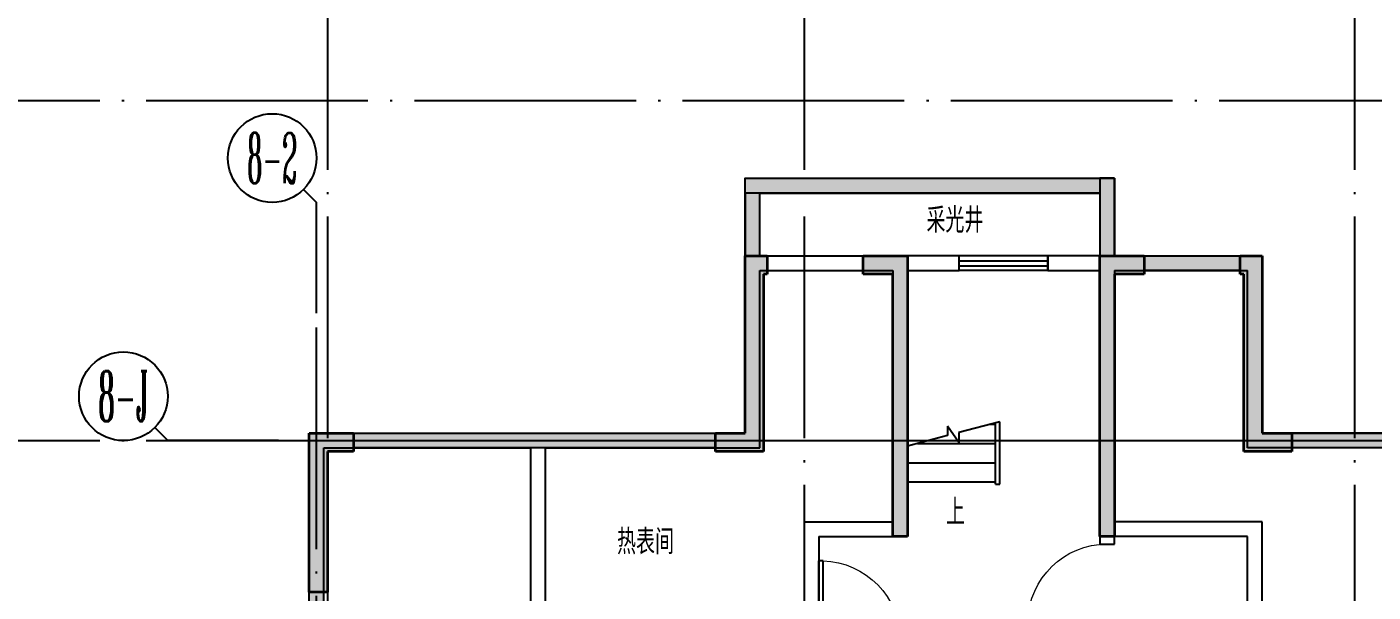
# Model space of a CAD drawing. Extents: x 290727 to 13733020, y 1731457 to 3643100.
# Drawn here: x 497243 to 515462, y 1819274 to 1826921 of the extents above; entities that cross this region are included whole.
import ezdxf
from ezdxf.enums import TextEntityAlignment as Align

# ---------------------------------------------------------------- set-up
doc = ezdxf.new("R2010")
doc.units = 0
doc.header["$LTSCALE"] = 10
doc.linetypes.add('DOTE', pattern=[2.4200000000000004, 2, -0.2, 0.02, -0.2])
doc.layers.get('0').update_dxf_attribs({"linetype": 'CONTINUOUS'})
for name, color, linetype in [('AXIS', 3, 'CONTINUOUS'), ('AXIS_TEXT', 7, 'CONTINUOUS'), ('DIM_SYMB', 3, 'CONTINUOUS'), ('DOTE', 8, 'DOTE'), ('PUB_TEXT', 7, 'CONTINUOUS'), ('STAIR', 2, 'CONTINUOUS'), ('WALL', 255, 'CONTINUOUS'), ('WINDOW', 4, 'CONTINUOUS'), ('作业图', 4, 'CONTINUOUS'), ('文字', 4, 'CONTINUOUS')]:
    doc.layers.add(name, color=color, linetype=linetype)
doc.layers.add('DIM_MODI', color=6, linetype='CONTINUOUS', plot=False)
doc.layers.add('S_ConcWall', color=8, linetype='CONTINUOUS', lineweight=35)
doc.layers.get('0').off()
doc.styles.add('_TCH_AXIS', font='COMPLEX', dxfattribs={"bigfont": 'GBCBIG'})
doc.styles.add('_TCH_DIM', font='SIMPLEX', dxfattribs={"bigfont": 'GBCBIG'})
doc.styles.add('COMPLEX', font='COMPLEX')
doc.styles.add('HNSJY', font='HNSJY-07', dxfattribs={"width": 0.8, "bigfont": 'HNSJY-HZ'})

# ---------------------------------------------------------------- blocks, each defined once
blk = doc.blocks.new('A$C55C93FC2')
at = {"layer": 'DOTE', "linetype": 'DOTE', "ltscale": 150}
for p, q in [((16384.13505795546, 127235.4713699026), (16384.13505795546, 12199.99773951061)), ((22834.13505795546, 127235.4713699026), (22834.13505795546, 12199.99773951061)), ((30284.13505795546, 127235.4713699026), (30284.1350579554, 12199.99773951061)), ((10299.4560685074, 85242.35001113918), (107472.3044319216, 85242.35001113918)), ((10299.4560685074, 80642.35001113918), (107484.1350579556, 80642.35001113918))]:
    blk.add_line(p, q, dxfattribs=at)
blk = doc.blocks.new('A$C682E2834')
h = blk.add_hatch(color=0)
h.dxf.hatch_style = 1
h.paths.add_polyline_path([(30400.23085716739, 7899.570863577392), (30600.24778824602, 7899.58779752336), (30600.28163841716, 7499.763246389892), (30800.28163841716, 7499.782777639892), (30800.23085716716, 7899.561097952392), (32999.96913841716, 7899.459535452392), (33000.16445091716, 7499.571840139892), (33200.16445091716, 7499.638246389892), (33200.05505534937, 7899.587791461672), (33200.00038841716, 7899.570863577392), (33200.00038841739, 8099.440454095457), (30600.23085716739, 8099.570863577392), (30400.23085716739, 8099.570863577392)])
edge = h.paths.add_edge_path(flags=16)
edge.add_line((11799.89296654239, 7900.001527639892), (11799.80312279216, 7500.223207327392))
h.paths.add_polyline_path([(9600.016013417393, 7900.001527639892), (11799.89296654239, 7900.001527639892)], flags=17)
h.paths.add_polyline_path([(21424.87343529216, 250.0015276398917), (21599.87343529216, 250.0020159211417), (21599.87343529216, 0.002015921141719446), (21174.87343529216, 0.001527639891719446), (20999.87343529216, 0.002015921141719446), (20999.87343529216, 250.0020159211417), (21174.87343529216, 250.0015276398917), (21175.03163841716, 2150.010804983642), (21425.03163841716, 2149.991273733642)])
h.paths.add_polyline_path([(42349.82460716716, 2149.023988577392), (42599.82460716716, 2149.014222952392), (42599.74648216716, 0.0005510773917194456), (42199.74648216716, 0.002015921141719446), (42199.74648216716, 250.0020159211417), (42349.74648216716, 250.0015276398917)])
h.paths.add_polyline_path([(42599.90663841716, 3549.014222952392), (42349.90663841716, 3549.025941702392), (42350.00429466716, 5450.001527639892), (42200.00038841716, 5450.001527639892), (42200.00038841716, 5700.001527639892), (42600.00038841716, 5700.001527639892)])
h.paths.add_polyline_path([(40700.23085716716, 10549.10113701489), (40700.24257591716, 10799.10113701489), (41300.23866966716, 10799.07574638989), (41300.16054466716, 8649.073793264892), (41050.16054466716, 8649.083558889892), (41050.24257591716, 10549.08648857739)])
h.paths.add_polyline_path([(39150.00038841716, 5450.001527639892), (39150.00038841716, 5700.001527639892), (41050.00038841716, 5700.001527639892), (41050.00038841716, 6099.077699514892), (41300.00038841716, 6099.077699514892), (41300.00038841716, 5450.001527639892)])
h.paths.add_polyline_path([(35100.33632591716, 12949.37848076489), (35100.34804466716, 13199.37848076489), (35400.34023216716, 13199.34918388989), (35400.23866966716, 10799.34625420239), (35800.24648216716, 10799.33160576489), (35800.22695091716, 10549.33160576489), (35150.23866966716, 10549.36383232739), (35150.34413841716, 12949.36090263989)])
h.paths.add_polyline_path([(28700.48085716716, 13199.59723076489), (28700.47695091716, 12949.59723076489), (28650.48281029216, 12949.60309013989), (28650.38124779216, 10549.60504326489), (28000.38124779216, 10549.60504326489), (28000.38124779216, 10799.60504326489), (28400.38124779216, 10799.60504326489), (28400.48281029216, 13199.60699638989)])
h.paths.add_polyline_path([(22750.16249779216, 8649.935121389892), (22500.16249779216, 8649.944887014892), (22500.23866966716, 10799.94586357739), (23100.24257591716, 10799.91754326489), (23100.23085716716, 10549.91754326489), (22750.23866966716, 10549.93414482739)])
h.paths.add_polyline_path([(24650.00234154216, 5700.001527639892), (24650.00234154216, 5450.001527639892), (22500.00234154216, 5450.001527639892), (22500.00234154216, 6049.940980764892), (22750.00234154216, 6049.940980764892), (22750.00234154216, 5700.001527639892)])
h.paths.add_polyline_path([(25699.81679466716, 250.0010393586417), (25699.81679466716, 0.001039358641719446), (24799.74648216716, 0.001039358641719446), (24799.83046654216, 2149.837953421142), (25049.83046654216, 2149.827699514892), (25049.74648216716, 250.0010393586417)])
h.paths.add_polyline_path([(32024.28945091716, 0.001039358641719446), (31299.81679466716, 0.001039358641719446), (31299.81679466716, 250.0010393586417), (31774.35976341716, 250.0010393586417), (31774.89101341716, 2149.639711233642), (32024.89101341716, 2149.569398733642), (32024.35976341716, 250.0010393586417), (32499.81679466716, 250.0010393586417), (32499.81679466716, 0.001039358641719446)])
h.paths.add_polyline_path([(29000.14491966716, 5700.001527639892), (29000.14491966716, 5500.001527639892), (28400.14296654216, 5500.001527639892), (28400.22109154216, 7249.609926077392), (28600.22109154216, 7249.600160452392), (28600.14296654216, 5700.001527639892)])
h.paths.add_polyline_path([(34800.00038841716, 5500.001527639892), (34800.00038841716, 5700.001527639892), (35200.00038841716, 5700.001527639892), (35200.00038841716, 7249.351137014892), (35400.00038841716, 7249.351137014892), (35400.00038841716, 5500.001527639892)])
h.paths.add_polyline_path([(30000.47695091716, 12949.58355888989), (30000.48085716716, 13199.58160576489), (30600.48281029216, 13199.57184013989), (30600.32656029216, 9399.568910452392), (30400.33046654216, 9399.575746389892), (30400.48671654216, 12949.57574638989)])
h.paths.add_polyline_path([(33200.18398216716, 9399.449769827392), (33400.18007591716, 9399.442933889892), (33400.34023216716, 12949.44098076489), (33800.33632591716, 12949.41949638989), (33800.34804466716, 13199.41949638989), (33200.34023216716, 13199.44879326489)])
h.paths.add_polyline_path([(38099.74648216716, 0.001039358641719446), (38099.74648216716, 250.0010393586417), (38749.74648216716, 250.0010393586417), (38749.82460716716, 2149.190980764892), (38999.82460716716, 2149.181215139892), (38999.74648216716, 0.001039358641719446)])
h.paths.add_polyline_path([(35024.86366966716, 2149.365785452392), (34774.86366966716, 2149.374574514892), (34774.93788841716, 4199.375551077392), (35024.93788841716, 4199.365785452392)])
h.paths.add_polyline_path([(29025.00234154216, 2149.648500296142), (28775.00234154216, 2149.648500296142), (28775.00234154216, 4199.648012014892), (29025.00234154216, 4199.648012014892)])
h.paths.add_polyline_path([(1900.001609120285, 10800.00152763989), (1900.001609120285, 10550.00152763989), (1550.001609120285, 10550.00152763989), (1550.001609120285, 8650.001527639892), (1300.001609120285, 8650.001527639892), (1300.001609120285, 10800.00152763989)])
h.paths.add_polyline_path([(3450.00136497966, 5700.001527639892), (3450.00136497966, 5450.001527639892), (1300.001609120285, 5450.001527639892), (1300.001609120285, 6100.001527639892), (1550.001609120285, 6100.001527639892), (1550.001609120285, 5700.001527639892)])
h.paths.add_polyline_path([(20100.00234154216, 8650.001527639892), (19850.00234154216, 8650.001527639892), (19850.00234154216, 10550.00152763989), (19500.00234154216, 10550.00152763989), (19500.00234154216, 10800.00152763989), (20100.00234154216, 10800.00152763989)])
h.paths.add_polyline_path([(13899.85097435466, 12950.00152763989), (13899.85097435466, 13200.00152763989), (14199.85488060466, 13200.00152763989), (14199.85488060466, 10800.00152763989), (14599.85585716716, 10800.00152763989), (14599.85585716716, 10550.00152763989), (13949.85488060466, 10550.00152763989), (13949.85488060466, 12950.00152763989)])
h.paths.add_polyline_path([(7499.99745872966, 13200.00152763989), (7499.99745872966, 12950.00152763989), (7450.00136497966, 12950.00152763989), (7450.00136497966, 10550.00152763989), (6800.00136497966, 10550.00152763989), (6800.00136497966, 10800.00152763989), (7200.00136497966, 10800.00152763989), (7200.00136497966, 13200.00152763989)])
h.paths.add_polyline_path([(17950.00234154216, 5450.001527639892), (17950.00234154216, 5700.001527639892), (19850.00234154216, 5700.001527639892), (19850.00234154216, 6050.001527639892), (20100.00234154216, 6050.001527639892), (20100.00234154216, 5450.001527639892)])
h.paths.add_polyline_path([(16900.00234154216, 0.001039358641719446), (16900.00234154216, 250.0010393586417), (17550.00234154216, 250.0010393586417), (17550.00234154216, 2150.001039358642), (17800.00234154216, 2150.001039358642), (17800.00234154216, 0.001039358641719446)])
h.paths.add_polyline_path([(10575.42616966716, 0.001039358641719446), (10100.00136497966, 0.001039358641719446), (10100.00136497966, 250.0010393586417), (10575.42616966716, 250.0010393586417), (10575.00136497966, 2149.975160452392), (10825.00136497966, 2150.026918264892), (10825.42616966716, 250.0010393586417), (11300.00136497966, 250.0010393586417), (11300.00136497966, 0.001039358641719446)])
h.paths.add_polyline_path([(400.0016091202851, 5700.001527639892), (400.0016091202851, 5450.001527639892), (250.0016091202851, 5450.001527639892), (250.0016091202851, 3550.001527639892), (0.001609120285138488, 3550.001527639892), (0.001609120285138488, 5700.001527639892)])
h.paths.add_polyline_path([(400.0011208390351, 250.0020159211417), (400.0018532609101, 0.002015921141719446), (0.001609120285138488, 0.0005510773917194456), (0.001609120285138488, 2150.001039358642), (250.0016091202851, 2150.001039358642), (250.0016091202851, 250.0015276398917)])
h.paths.add_polyline_path([(13599.85488060466, 5500.001527639892), (13599.85488060466, 5700.001527639892), (13999.85488060466, 5700.001527639892), (13999.85488060466, 7250.001527639892), (14199.85488060466, 7250.001527639892), (14199.85488060466, 5500.001527639892)])
h.paths.add_polyline_path([(7800.00136497966, 5700.001527639892), (7800.00136497966, 5500.001527639892), (7200.00136497966, 5500.001527639892), (7200.00136497966, 7250.001527639892), (7400.00136497966, 7250.001527639892), (7400.00136497966, 5700.001527639892)])
h.paths.add_polyline_path([(12599.85097435466, 13200.00152763989), (12599.85097435466, 12950.00152763989), (12199.85488060466, 12950.00152763989), (12199.85488060466, 9400.001527639892), (11999.85488060466, 9400.001527639892), (11999.85488060466, 13200.00152763989)])
h.paths.add_polyline_path([(9200.001364979893, 9400.001527639892), (9200.001364979893, 12950.00152763989), (8799.99745872966, 12950.00152763989), (8799.99745872966, 13200.00152763989), (9400.00136497966, 13200.00152763989), (9400.001364979893, 9400.001527639892)])
h.paths.add_polyline_path([(4500.00136497966, 250.0010393586417), (4500.00136497966, 0.001039358641719446), (3600.00136497966, 0.001039358641719446), (3600.00136497966, 2150.001039358642), (3850.00136497966, 2150.001039358642), (3850.00136497966, 250.0010393586417)])
h.paths.add_polyline_path([(7825.00136497966, 2150.001039358642), (7575.00136497966, 2150.001039358642), (7575.00136497966, 4200.001527639892), (7825.00136497966, 4200.001527639892)])
h.paths.add_polyline_path([(13824.85683372966, 2150.001039358642), (13574.85683372966, 2150.001039358642), (13574.85683372966, 4200.001527639892), (13824.85683372966, 4200.001527639892)])
edge = h.paths.add_edge_path()
edge.add_line((11999.78554466739, 8100.001527639892), (12199.78554466739, 8100.001527639892))
edge.add_line((12199.78554466739, 8100.001527639892), (12199.78554466739, 7900.001527639892))
edge.add_line((12199.78554466739, 7900.001527639892), (11999.76861358853, 7900.01846158586))
edge.add_line((9400.016013417393, 8100.001527639892), (9200.016013417393, 8100.001527639892))
edge.add_line((9200.016013417393, 8100.001527639892), (9200.016013417393, 7900.001527639892))
edge.add_line((9200.016013417393, 7900.001527639892), (9400.032944496023, 7900.01846158586))
edge.add_line((9400.011129499879, 7900.018459738931), (9400.00136497966, 7500.188051077392))
edge.add_line((9400.00136497966, 7500.188051077392), (9600.00136497966, 7500.182191702392))
edge.add_line((9600.00136497966, 7500.182191702392), (9600.016013417393, 7900.001527639892))
edge.add_line((11999.87831810489, 8100.001527639892), (9400.016013417393, 8100.001527639892))
edge.add_line((11799.80312279216, 7500.223207327392), (11999.80312279239, 7500.193910452392))
edge.add_line((11999.80312279239, 7500.193910452392), (11999.76861358853, 7900.01846158586))
at = {"layer": 'S_ConcWall', "color": 0, "lineweight": 35, "ltscale": 0.9999999776482582}
for p, q in [((7200.00136497966, 10800.00152763989), (7200.00136497966, 13200.00152763989)), ((7200.00136497966, 13200.00152763989), (7499.99745872966, 13200.00152763989)), ((7499.99745872966, 13200.00152763989), (7499.99745872966, 12950.00152763989)), ((8799.99745872966, 12950.00152763989), (8799.99745872966, 13200.00152763989)), ((8799.99745872966, 13200.00152763989), (9400.00136497966, 13200.00152763989)), ((9400.00136497966, 13200.00152763989), (9400.001364979893, 9400.001527639892)), ((11999.85488060466, 9400.001527639892), (11999.85488060466, 13200.00152763989)), ((11999.85488060466, 13200.00152763989), (12599.85097435466, 13200.00152763989)), ((12599.85097435466, 13200.00152763989), (12599.85097435466, 12950.00152763989)), ((13899.85097435466, 13200.00152763989), (14199.85488060466, 13200.00152763989)), ((13899.85097435466, 12950.00152763989), (13899.85097435466, 13200.00152763989)), ((14199.85488060466, 13200.00152763989), (14199.85488060466, 10800.00152763989)), ((7499.99745872966, 12950.00152763989), (7450.00136497966, 12950.00152763989)), ((7450.00136497966, 12950.00152763989), (7450.00136497966, 10550.00152763989)), ((9200.001364979893, 12950.00152763989), (8799.99745872966, 12950.00152763989)), ((9200.001364979893, 9400.001527639892), (9200.001364979893, 12950.00152763989)), ((12599.85097435466, 12950.00152763989), (12199.85488060466, 12950.00152763989)), ((12199.85488060466, 12950.00152763989), (12199.85488060466, 9400.001527639892)), ((13949.85488060466, 12950.00152763989), (13899.85097435466, 12950.00152763989)), ((13949.85488060466, 10550.00152763989), (13949.85488060466, 12950.00152763989)), ((1300.001609120285, 8650.001527639892), (1300.001609120285, 10800.00152763989)), ((1300.001609120285, 10800.00152763989), (1900.001609120285, 10800.00152763989)), ((1900.001609120285, 10800.00152763989), (1900.001609120285, 10550.00152763989)), ((6800.00136497966, 10550.00152763989), (6800.00136497966, 10800.00152763989)), ((6800.00136497966, 10800.00152763989), (7200.00136497966, 10800.00152763989)), ((14199.85488060466, 10800.00152763989), (14599.85585716716, 10800.00152763989)), ((14599.85585716716, 10800.00152763989), (14599.85585716716, 10550.00152763989)), ((1900.001609120285, 10550.00152763989), (1550.001609120285, 10550.00152763989)), ((1550.001609120285, 10550.00152763989), (1550.001609120285, 8650.001527639892)), ((7450.00136497966, 10550.00152763989), (6800.00136497966, 10550.00152763989)), ((14599.85585716716, 10550.00152763989), (13949.85488060466, 10550.00152763989)), ((9400.001364979893, 9400.001527639892), (9200.001364979893, 9400.001527639892)), ((12199.85488060466, 9400.001527639892), (11999.85488060466, 9400.001527639892)), ((1550.001609120285, 8650.001527639892), (1300.001609120285, 8650.001527639892))]:
    blk.add_line(p, q, dxfattribs=at)
blk = doc.blocks.new('A$C40B84A1C')
at = {"layer": 'DIM_SYMB'}
blk.add_lwpolyline([(524.9992847805845, 2010.002427915817, 0, 0, 0), (524.9992847805845, 2360.002427915817, 80.00000000000001, 0, 0), (524.9992847805845, 2660.002427915817, 0, 0, 0)], format="xyseb", dxfattribs=at)
at = {"layer": 'STAIR'}
for p, q in [((1149.999284780585, 2955.168464685418), (592.5611019673217, 2807.856696046514)), ((1016.928506968921, 2920.002427915817), (1089.999284780585, 2920.002427915817)), ((1089.999284780585, 2110.002427915817), (1089.999284780585, 2939.312525155536)), ((1149.999284780585, 2140.002427915817), (1149.999284780584, 2955.168464685418)), ((1149.999284780585, 2110.002427915817), (1149.999284780584, 2955.168464685418)), ((438.1434868294988, 2767.04942324695), (-100.0007152194155, 2624.836391146216)), ((438.5792148037509, 2893.716320452927), (438.1434868294988, 2767.04942324695)), ((592.0967112718148, 2672.85749478487), (438.5792148037509, 2893.716320452927)), ((592.5611019673217, 2807.856696046514), (592.0967112718148, 2672.85749478487)), ((-100.0007152194156, 2140.002427915817), (-100.0007152194155, 2624.836391146216)), ((33.0700625922474, 2660.002427915817), (1089.999284780585, 2660.002427915816)), ((-100.0007152194155, 2400.002427915817), (1089.999284780585, 2400.002427915817)), ((-100.0007152194156, 2140.002427915817), (1089.999284780585, 2140.002427915817)), ((1089.999284780585, 2110.002427915817), (1149.999284780585, 2110.002427915817))]:
    blk.add_line(p, q, dxfattribs=at)
at = {"layer": 'PUB_TEXT', "style": '_TCH_DIM'}
blk.add_text('上', height=357.4468085106383, dxfattribs=at).set_placement((420.7439656316483, 1555.002427915817))
blk = doc.blocks.new('$DorLib2D$00000001')
for p, q in [((0.45, 0.975), (0.5000000000000002, 0.975)), ((0.45, 0), (0.45, 0.975)), ((0.5, 0), (0.5, 0.975)), ((0.5, 0), (0.45, 0))]:
    blk.add_line(p, q)
at = {"lineweight": 13}
blk.add_arc((0.475, 0), 0.975, 91.46928358135379, 180, dxfattribs=at)
blk = doc.blocks.new('$TCHSYS$WIN2D')
for p, q in [((-0.5, 0.5), (0.5, 0.5)), ((-0.5, 0.5), (-0.5, -0.5)), ((0.5, 0.5), (0.4999999999999999, -0.5)), ((0.5, 0.1666666666666666), (-0.5, 0.1666666666666666)), ((0.5, -0.1666666666666667), (-0.5, -0.1666666666666667)), ((-0.5, -0.5), (0.5, -0.5))]:
    blk.add_line(p, q)
blk = doc.blocks.new('_AXISO')
blk.add_circle((0, 0), 0.5)
at = {"layer": 'AXIS_TEXT', "style": 'COMPLEX', "width": 1.041666666666667}
blk.add_attdef('A', text='', height=0.56, dxfattribs=at).set_placement((-0.25, -0.28), (0.25, -0.28), align=Align.FIT)
blk = doc.blocks.new('车库建筑作业图')
h = blk.add_hatch(color=256)
h.dxf.hatch_style = 1
h.paths.add_polyline_path([(514362.2304256773, 2207179.791533115), (519262.3769100523, 2207179.791533115), (519262.3769100523, 2206979.791533144), (514362.2304256773, 2206979.791533144)])
h.paths.add_polyline_path([(512362.2255428648, 2209579.791533115), (513662.2255428648, 2209579.791533115), (513662.2255428648, 2209379.791533122), (512362.2255428648, 2209379.791533122)])
h.paths.add_polyline_path([(511762.3905819538, 2210429.79153313), (506962.3905419258, 2210429.79153313), (506962.3905419258, 2210629.791533143), (511762.3905819538, 2210629.791533143)])
h.paths.add_polyline_path([(511962.3905819524, 2210629.791533128), (511762.3905819486, 2210629.791533128), (511762.3905819486, 2209579.791533115), (511962.3905819524, 2209579.791533115)])
h.paths.add_polyline_path([(507162.3905419277, 2210429.791533144), (506962.3759334898, 2210429.791533144), (506962.3759334898, 2209579.791533115), (507162.3905419277, 2209579.791533115)])
h.paths.add_polyline_path([(501662.3761776304, 2207179.791533145), (506562.3759334898, 2207179.791533145), (506562.3759334898, 2206979.79153314), (501662.3761776304, 2206979.79153314)])
h.paths.add_polyline_path([(501062.3905819467, 2205029.791533115), (501262.3905819466, 2205029.791533115), (501262.3905819466, 2202479.791533115), (501062.3905819467, 2202479.791533115)])
for points in [[(511762.3905819538, 2210429.79153313), (506962.3905419258, 2210429.79153313), (506962.3905419258, 2210629.791533143), (511762.3905819538, 2210629.791533143)], [(511962.3905819524, 2210629.791533128), (511762.3905819486, 2210629.791533128), (511762.3905819486, 2209579.791533115), (511962.3905819524, 2209579.791533115)], [(507162.3905419277, 2210429.791533144), (506962.3759334898, 2210429.791533144), (506962.3759334898, 2209579.791533115), (507162.3905419277, 2209579.791533115)], [(512362.2255428648, 2209579.791533115), (513662.2255428648, 2209579.791533115), (513662.2255428648, 2209379.791533122), (512362.2255428648, 2209379.791533122)], [(501662.3761776304, 2207179.791533145), (506562.3759334898, 2207179.791533145), (506562.3759334898, 2206979.79153314), (501662.3761776304, 2206979.79153314)], [(514362.2304256773, 2207179.791533115), (519262.3769100523, 2207179.791533115), (519262.3769100523, 2206979.791533144), (514362.2304256773, 2206979.791533144)]]:
    blk.add_lwpolyline(points, close=True)
at = {"layer": 'AXIS'}
for p, q in [((500986.7111636974, 2210478.691002981), (501162.4470949854, 2210302.955071693)), ((501162.4470949853, 2208802.955071693), (501162.4470949854, 2210302.955071693)), ((498972.7418349303, 2207255.527464431), (499148.4777662184, 2207079.791533143)), ((500648.4777662184, 2207079.791533143), (499148.4777662184, 2207079.791533143))]:
    blk.add_line(p, q, dxfattribs=at)
at = {"layer": 'DIM_MODI', "linetype": 'Continuous'}
for p, q in [((506962.447094961, 2207179.791628825), (506962.447094991, 2210629.787113294)), ((506962.447094991, 2210629.787113294), (511962.3905819472, 2210629.78711327)), ((511962.3905819472, 2210629.78711327), (511962.3905819408, 2209579.787113279)), ((511962.3905819408, 2209579.787113279), (513962.4470949675, 2209579.791628827)), ((513962.4470949675, 2209579.791628827), (513962.2859621519, 2207179.791628825)), ((501062.4470949841, 2202079.65626087), (501062.4326906676, 2207179.791628825)), ((501062.4326906676, 2207179.791628825), (506962.447094961, 2207179.791628825)), ((513962.2859621519, 2207179.791628825), (519212.375785976, 2207179.79162883))]:
    blk.add_line(p, q, dxfattribs=at)
at = {"layer": 'DOTE', "ltscale": 150}
for p, q in [((501162.4470949841, 2201979.791533143), (501162.4470949853, 2209788.724588725)), ((500178.7028715152, 2207079.791533143), (545394.0904500545, 2207079.791533143))]:
    blk.add_line(p, q, dxfattribs=at)
at = {"layer": 'WALL'}
for p, q in [((506962.3905419322, 2210629.791533144), (511962.3905819472, 2210629.791533128)), ((506962.3905419322, 2209479.791533153), (506962.3905419322, 2210629.791533144)), ((511962.3905819472, 2210629.791533128), (511962.3905819408, 2209579.79153312)), ((507162.3905419322, 2210429.791533143), (511762.3905819459, 2210429.791533129)), ((507162.3905419322, 2209579.791533142), (507162.3905419322, 2210429.791533143)), ((511762.3905819459, 2210429.791533129), (511762.3905819408, 2209579.79153313)), ((507162.3905419322, 2209579.791533142), (509062.3905819268, 2209579.79153312)), ((509862.3905819529, 2209579.79153314), (509062.3905819471, 2209579.791533143)), ((509862.3905819519, 2209379.79153314), (509862.3905819529, 2209579.79153314)), ((511762.3905819408, 2209579.79153313), (511062.3905819529, 2209579.791533133)), ((511062.3905819529, 2209579.791533133), (511062.3905819519, 2209379.791533133)), ((511962.3905819408, 2209579.79153312), (513962.3905819289, 2209579.79153312)), ((513962.3905819289, 2207179.791533141), (513962.3905819289, 2209579.79153312)), ((506962.3905819224, 2207179.791533143), (506962.3905819224, 2209479.791533143)), ((507162.3905819224, 2209379.791533142), (508962.3901860212, 2209379.791533121)), ((507162.3905819224, 2206979.791533143), (507162.3905819224, 2209379.791533142)), ((508962.3901860212, 2209379.791533121), (508962.3759334892, 2205779.791929023)), ((509162.3901860227, 2209379.791533143), (509162.3759334877, 2205779.791137215)), ((509162.3901860227, 2209379.791533143), (509862.3905819519, 2209379.79153314)), ((511062.3905819519, 2209379.791533133), (511762.3905819256, 2209379.79153313)), ((511762.3905819256, 2209379.79153313), (511762.3905819256, 2205879.79153312)), ((511962.3905819256, 2209379.79153312), (511962.3905819256, 2205979.79153312)), ((511962.3905819256, 2209379.79153312), (513762.3905819289, 2209379.79153312)), ((513762.3905819289, 2206979.791533141), (513762.3905819289, 2209379.79153312)), ((501062.3905819457, 2201879.791437437), (501062.390581946, 2207179.791533143)), ((501062.390581946, 2207179.791533143), (504162.3905819224, 2207179.791533143)), ((504162.3905819224, 2207179.791533143), (506962.3905819224, 2207179.791533143)), ((516362.3905819218, 2207179.791533143), (513962.3905819289, 2207179.791533141)), ((501262.3905819457, 2202079.791437437), (501262.390581946, 2206979.791533143)), ((501262.390581946, 2206979.791533143), (504062.3905819224, 2206979.791533143)), ((504062.3905819224, 2203779.79153312), (504062.3905819224, 2206979.791533143)), ((504262.3905819224, 2206979.791533143), (507162.3905819224, 2206979.791533143)), ((504262.3905819224, 2203879.79153312), (504262.3905819224, 2206979.791533143)), ((516262.3905819219, 2206979.791533143), (513762.3905819289, 2206979.791533141)), ((507762.3905819256, 2205979.789782817), (507762.3905819256, 2204479.79153312)), ((507762.3905819256, 2205979.789782817), (508962.376579416, 2205979.786782331)), ((508962.376579416, 2205979.786782331), (508962.3760793293, 2205779.786782332)), ((511762.3905819256, 2205879.79153312), (511762.3905819256, 2205679.791533116)), ((513962.3905819289, 2205979.79153312), (511962.3905819256, 2205979.79153312)), ((513962.3905819289, 2202079.791533145), (513962.3905819289, 2205979.79153312)), ((507962.3905819256, 2205779.789282729), (507962.3905819256, 2204479.79153312)), ((507962.3905819256, 2205779.789282729), (508962.3760793293, 2205779.786782332)), ((509162.3759334877, 2205779.791137215), (508962.3759334892, 2205779.791929023)), ((511762.3905819256, 2205679.791533116), (511962.3905819256, 2205679.791533116)), ((513762.3905819289, 2205779.79153312), (511962.3905819256, 2205779.79153312)), ((511962.3905819256, 2205679.791533116), (511962.3905819256, 2205779.79153312)), ((513762.3905819289, 2202079.791533145), (513762.3905819289, 2205779.79153312))]:
    blk.add_line(p, q, dxfattribs=at)
at = {"color": 8}
blk.add_blockref('A$C682E2834', (499762.3745685101, 2196379.790005476), dxfattribs=at)
blk.add_blockref('A$C40B84A1C', (509262.3905819256, 2204379.791300707))
at = {"layer": 'AXIS'}
ref = blk.add_blockref('_AXISO', (500562.4470949855, 2210902.955071693), dxfattribs=dict(at, xscale=1200, yscale=1200, zscale=1200))
ref.add_attrib('A', '8-2', dxfattribs={"layer": 'AXIS_TEXT', "height": 678.8225099390856, "style": '_TCH_AXIS', "width": 0.349999999999999}).set_placement((500223.0358400159, 2210563.543816724), (500901.858349955, 2210563.543816724), align=Align.FIT)
ref = blk.add_blockref('_AXISO', (498548.4777662184, 2207679.791533143), dxfattribs=dict(at, xscale=1200, yscale=1200, zscale=1200))
ref.add_attrib('A', '8-J', dxfattribs={"layer": 'AXIS_TEXT', "height": 678.8225099390856, "style": '_TCH_AXIS', "width": 0.368421052631578}).set_placement((498209.0665112488, 2207340.380278174), (498887.8890211879, 2207340.380278174), align=Align.FIT)
at = {"layer": 'WINDOW'}
for name, p, xscale, yscale, zscale, rotation in [('$TCHSYS$WIN2D', (510462.3905819525, 2209479.791533137), 1200, 200, -1200, 179.9999999997236), ('$DorLib2D$00000001', (511862.3905819256, 2205129.791533116), -1100, 1100, 1100, 90)]:
    blk.add_blockref(name, p, dxfattribs=dict(at, xscale=xscale, yscale=yscale, zscale=zscale, rotation=rotation))
at = {"layer": 'WINDOW', "xscale": -1100, "yscale": 1100, "zscale": 1100}
blk.add_blockref('$DorLib2D$00000001', (508512.3905819266, 2204379.79153312), dxfattribs=at)
at = {"layer": '文字', "linetype": 'Continuous'}
blk.add_blockref('A$C55C93FC2', (484928.2411151752, 2126437.437102827), dxfattribs=at)
at = {"layer": 'PUB_TEXT', "style": 'HNSJY', "width": 0.8}
for s, p in [('采光井', (509417.8016420555, 2209893.116293675)), ('热表间', (505230.2548968443, 2205541.274511694))]:
    blk.add_text(s, height=337.5886524822695, dxfattribs=at).set_placement(p)

msp = doc.modelspace()

# ---------------------------------------------------------------- block references
at = {"layer": '作业图', "linetype": 'Continuous'}
msp.add_blockref('车库建筑作业图', (0, -385755.6740215458), dxfattribs=at)

doc.saveas('drawing.dxf')
